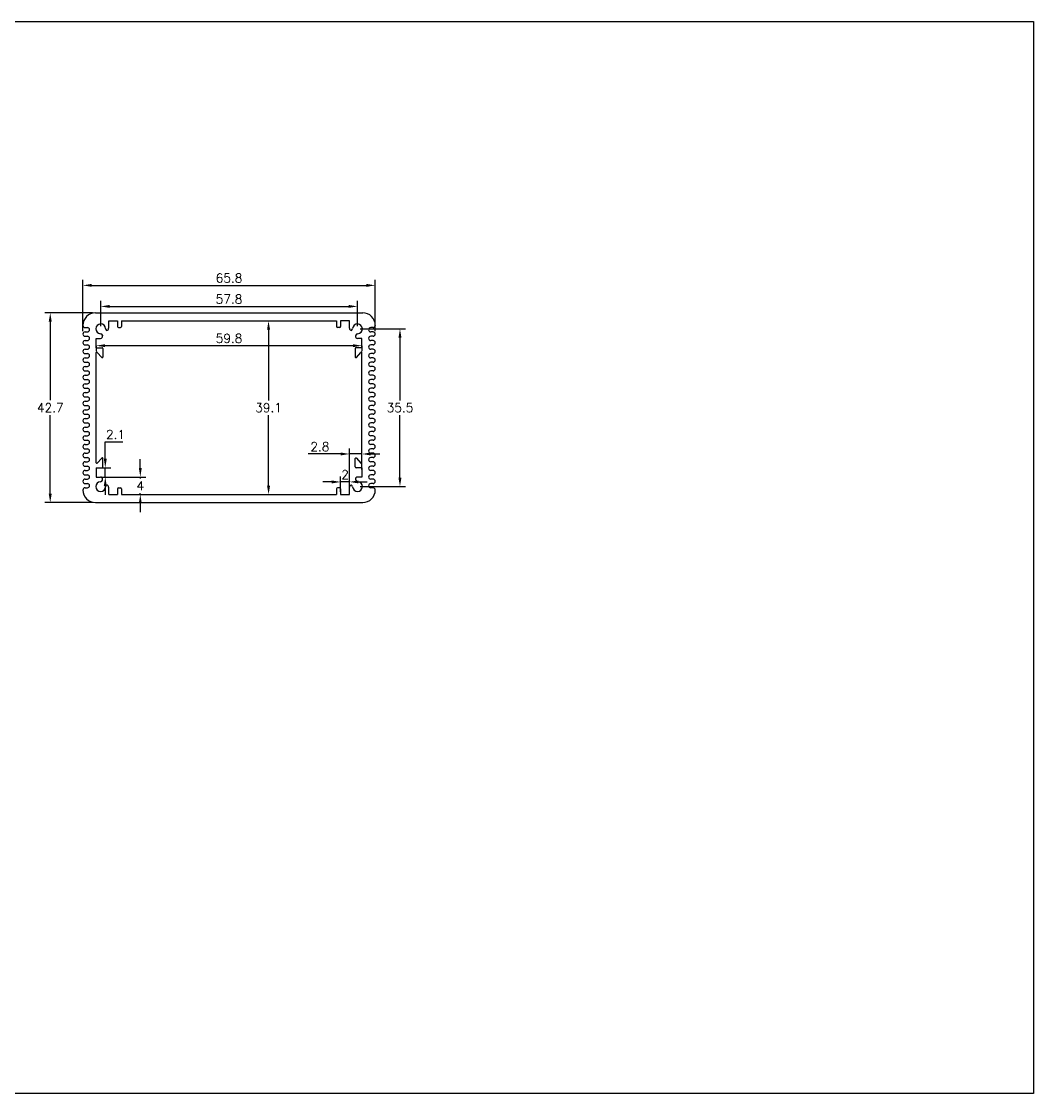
# Model space of a CAD drawing. Header units: millimetres. Extents: x -77 to 296, y -108 to 134.
# Drawn here: x 68.2 to 296, y -107.5 to 133.8 of the extents above; entities that cross this region are included whole.
import ezdxf

# ---------------------------------------------------------------- set-up
doc = ezdxf.new("R2010")
doc.units = ezdxf.units.MM
doc.styles.get("Standard").update_dxf_attribs({"font": 'txt.shx', "height": 2})
doc.dimstyles.new('ISO-25', dxfattribs={"dimtxt": 2.5, "dimasz": 2, "dimexe": 1.25, "dimexo": 0.625, "dimtad": 1, "dimtih": 1, "dimtoh": 1, "dimdec": 1, "dimdsep": 46, "dimtxsty": 'Standard', "dimcen": 2.5, "dimadec": 0, "dimazin": 0, "dimtfac": 1, "dimtdec": 1, "dimtmove": 0, "dimatfit": 3, "dimfxl": 1, "dimarcsym": 0})

# ---------------------------------------------------------------- blocks, each defined once
blk = doc.blocks.new('*D11')
at = {"color": 0, "lineweight": -2, "transparency": 16777216}
for p, q in [((82.02, 64.05), (82.02, 75.64)), ((147.82, 64.05), (147.82, 75.64)), ((84.02, 74.39), (145.82, 74.39))]:
    blk.add_line(p, q, dxfattribs=at)
at = {"color": 0, "transparency": 16777216}
for points in [[(84.02, 74.72), (84.02, 74.05), (82.02, 74.39)], [(145.82, 74.72), (145.82, 74.05), (147.82, 74.39)]]:
    blk.add_solid(points, dxfattribs=at)
at = {"layer": 'Defpoints', "color": 0, "transparency": 16777216}
for p in [(147.82, 74.39), (82.02, 63.42), (147.82, 63.42)]:
    blk.add_point(p, dxfattribs=at)
at = {"color": 0, "transparency": 16777216, "insert": (114.92, 76.03), "char_height": 2, "attachment_point": 5}
blk.add_mtext('65.8', dxfattribs=at)
blk = doc.blocks.new('*D12')
at = {"color": 0, "lineweight": -2, "transparency": 16777216}
for p, q in [((86.02, 65.22), (86.02, 70.9)), ((143.82, 65.22), (143.82, 70.9)), ((88.02, 69.65), (141.82, 69.65))]:
    blk.add_line(p, q, dxfattribs=at)
at = {"color": 0, "transparency": 16777216}
for points in [[(88.02, 69.98), (88.02, 69.32), (86.02, 69.65)], [(141.82, 69.98), (141.82, 69.32), (143.82, 69.65)]]:
    blk.add_solid(points, dxfattribs=at)
at = {"layer": 'Defpoints', "color": 0, "transparency": 16777216}
for p in [(143.82, 69.65), (86.02, 64.6), (143.82, 64.6)]:
    blk.add_point(p, dxfattribs=at)
at = {"color": 0, "transparency": 16777216, "insert": (114.92, 71.3), "char_height": 2, "attachment_point": 5}
blk.add_mtext('57.8', dxfattribs=at)
blk = doc.blocks.new('*D13')
at = {"color": 0, "lineweight": -2, "transparency": 16777216}
for p, q in [((84.19, 68.2), (73.42, 68.2)), ((74.67, 66.2), (74.67, 48.51)), ((74.67, 27.5), (74.67, 45.18)), ((84.19, 25.5), (73.42, 25.5))]:
    blk.add_line(p, q, dxfattribs=at)
at = {"color": 0, "transparency": 16777216}
for points in [[(74.33, 66.2), (75, 66.2), (74.67, 68.2)], [(74.33, 27.5), (75, 27.5), (74.67, 25.5)]]:
    blk.add_solid(points, dxfattribs=at)
at = {"layer": 'Defpoints', "color": 0, "transparency": 16777216}
for p in [(74.67, 68.2), (84.82, 68.2), (84.82, 25.5)]:
    blk.add_point(p, dxfattribs=at)
at = {"color": 0, "transparency": 16777216, "insert": (74.67, 46.85), "char_height": 2, "attachment_point": 5}
blk.add_mtext('42.7', dxfattribs=at)
blk = doc.blocks.new('*D14')
at = {"color": 0, "lineweight": -2, "transparency": 16777216}
for p, q in [((144.44, 64.6), (154.63, 64.6)), ((153.38, 62.6), (153.38, 48.49)), ((153.38, 31.1), (153.38, 45.2)), ((144.44, 29.1), (154.63, 29.1))]:
    blk.add_line(p, q, dxfattribs=at)
at = {"color": 0, "transparency": 16777216}
for points in [[(153.04, 62.6), (153.71, 62.6), (153.38, 64.6)], [(153.04, 31.1), (153.71, 31.1), (153.38, 29.1)]]:
    blk.add_solid(points, dxfattribs=at)
at = {"layer": 'Defpoints', "color": 0, "transparency": 16777216}
for p in [(143.82, 64.6), (143.82, 29.1), (153.38, 29.1)]:
    blk.add_point(p, dxfattribs=at)
at = {"color": 0, "transparency": 16777216, "insert": (153.38, 46.85), "char_height": 2, "attachment_point": 5}
blk.add_mtext('35.5', dxfattribs=at)
blk = doc.blocks.new('*D15')
at = {"color": 0, "lineweight": -2, "transparency": 16777216}
for p, q in [((87.05, 35.35), (87.05, 39.17)), ((87.05, 39.17), (91.04, 39.17)), ((86.29, 33.35), (88.3, 33.35)), ((87.05, 31.25), (87.05, 33.35)), ((86.12, 31.25), (88.3, 31.25)), ((87.05, 29.25), (87.05, 27.25))]:
    blk.add_line(p, q, dxfattribs=at)
at = {"color": 0, "transparency": 16777216}
for points in [[(86.72, 35.35), (87.39, 35.35), (87.05, 33.35)], [(86.72, 29.25), (87.39, 29.25), (87.05, 31.25)]]:
    blk.add_solid(points, dxfattribs=at)
at = {"layer": 'Defpoints', "color": 0, "transparency": 16777216}
for p in [(85.67, 33.35), (85.49, 31.25), (87.05, 31.25)]:
    blk.add_point(p, dxfattribs=at)
at = {"color": 0, "transparency": 16777216, "insert": (89.36, 40.81), "char_height": 2, "attachment_point": 5}
blk.add_mtext('2.1', dxfattribs=at)
blk = doc.blocks.new('*D16')
at = {"color": 0, "lineweight": -2, "transparency": 16777216}
for p, q in [((94.94, 33.25), (94.94, 35.25)), ((86.12, 31.25), (96.19, 31.25)), ((94.94, 31.25), (94.94, 30.93)), ((91.34, 27.3), (96.19, 27.3)), ((94.94, 27.3), (94.94, 27.61)), ((94.94, 25.3), (94.94, 23.3))]:
    blk.add_line(p, q, dxfattribs=at)
at = {"color": 0, "transparency": 16777216}
for points in [[(94.61, 33.25), (95.27, 33.25), (94.94, 31.25)], [(94.61, 25.3), (95.27, 25.3), (94.94, 27.3)]]:
    blk.add_solid(points, dxfattribs=at)
at = {"layer": 'Defpoints', "color": 0, "transparency": 16777216}
for p in [(85.49, 31.25), (90.72, 27.3), (94.94, 27.3)]:
    blk.add_point(p, dxfattribs=at)
at = {"color": 0, "transparency": 16777216, "insert": (94.94, 29.27), "char_height": 2, "attachment_point": 5}
blk.add_mtext('4', dxfattribs=at)
blk = doc.blocks.new('*D17')
at = {"color": 0, "lineweight": -2, "transparency": 16777216}
for p, q in [((140.02, 27.92), (140.02, 31.39)), ((142.02, 27.92), (142.02, 31.39)), ((138.02, 30.14), (136.02, 30.14)), ((142.02, 30.14), (140.02, 30.14)), ((144.02, 30.14), (146.02, 30.14))]:
    blk.add_line(p, q, dxfattribs=at)
at = {"color": 0, "transparency": 16777216}
for points in [[(138.02, 30.48), (138.02, 29.81), (140.02, 30.14)], [(144.02, 30.48), (144.02, 29.81), (142.02, 30.14)]]:
    blk.add_solid(points, dxfattribs=at)
at = {"layer": 'Defpoints', "color": 0, "transparency": 16777216}
for p in [(140.02, 30.14), (140.02, 27.3), (142.02, 27.3)]:
    blk.add_point(p, dxfattribs=at)
at = {"color": 0, "transparency": 16777216, "insert": (141.02, 31.79), "char_height": 2, "attachment_point": 5}
blk.add_mtext('2', dxfattribs=at)
blk = doc.blocks.new('*D18')
at = {"color": 0, "lineweight": -2, "transparency": 16777216}
for p, q in [((140.02, 36.43), (132.72, 36.43)), ((142.02, 27.92), (142.02, 37.68)), ((144.82, 36.43), (142.02, 36.43)), ((144.82, 32.92), (144.82, 37.68)), ((146.82, 36.43), (148.82, 36.43))]:
    blk.add_line(p, q, dxfattribs=at)
at = {"color": 0, "transparency": 16777216}
for points in [[(140.02, 36.77), (140.02, 36.1), (142.02, 36.43)], [(146.82, 36.77), (146.82, 36.1), (144.82, 36.43)]]:
    blk.add_solid(points, dxfattribs=at)
at = {"layer": 'Defpoints', "color": 0, "transparency": 16777216}
for p in [(144.82, 36.43), (144.82, 32.3), (142.02, 27.3)]:
    blk.add_point(p, dxfattribs=at)
at = {"color": 0, "transparency": 16777216, "insert": (135.37, 38.08), "char_height": 2, "attachment_point": 5}
blk.add_mtext('2.8', dxfattribs=at)
blk = doc.blocks.new('*D19')
at = {"color": 0, "lineweight": -2, "transparency": 16777216}
for p, q in [((85.02, 60.77), (85.02, 59.56)), ((142.82, 60.81), (87.02, 60.81)), ((144.82, 60.77), (144.82, 59.56))]:
    blk.add_line(p, q, dxfattribs=at)
at = {"color": 0, "transparency": 16777216}
for points in [[(87.02, 61.14), (87.02, 60.48), (85.02, 60.81)], [(142.82, 61.14), (142.82, 60.48), (144.82, 60.81)]]:
    blk.add_solid(points, dxfattribs=at)
at = {"layer": 'Defpoints', "color": 0, "transparency": 16777216}
for p in [(85.02, 61.4), (85.02, 60.81), (144.82, 61.4)]:
    blk.add_point(p, dxfattribs=at)
at = {"color": 0, "transparency": 16777216, "insert": (114.92, 62.46), "char_height": 2, "attachment_point": 5}
blk.add_mtext('59.8', dxfattribs=at)
blk = doc.blocks.new('*D20')
at = {"color": 0, "lineweight": -2, "transparency": 16777216}
for p, q in [((115.54, 66.4), (125.05, 66.4)), ((123.8, 64.4), (123.8, 48.49)), ((123.8, 29.3), (123.8, 45.2)), ((115.54, 27.3), (125.05, 27.3))]:
    blk.add_line(p, q, dxfattribs=at)
at = {"color": 0, "transparency": 16777216}
for points in [[(123.47, 64.4), (124.14, 64.4), (123.8, 66.4)], [(123.47, 29.3), (124.14, 29.3), (123.8, 27.3)]]:
    blk.add_solid(points, dxfattribs=at)
at = {"layer": 'Defpoints', "color": 0, "transparency": 16777216}
for p in [(114.92, 66.4), (114.92, 27.3), (123.8, 27.3)]:
    blk.add_point(p, dxfattribs=at)
at = {"color": 0, "transparency": 16777216, "insert": (123.8, 46.85), "char_height": 2, "attachment_point": 5}
blk.add_mtext('39.1', dxfattribs=at)

msp = doc.modelspace()

# ---------------------------------------------------------------- linework, layer by layer
for p, q in [((84.82, 68.2), (145.02, 68.2)), ((82.02, 65.4), (82.02, 65.37)), ((87.82, 66.4), (89.82, 66.4)), ((87.82, 64.73), (87.82, 66.4)), ((89.82, 66.4), (89.82, 65.1)), ((90.72, 66.4), (139.12, 66.4)), ((90.72, 66.4), (90.72, 65.1)), ((139.12, 66.4), (139.12, 65.1)), ((142.02, 66.4), (140.02, 66.4)), ((140.02, 66.4), (140.02, 65.1)), ((142.02, 64.73), (142.02, 66.4)), ((147.82, 65.4), (147.82, 65.37)), ((82.52, 64.87), (83.04, 64.87)), ((82.52, 63.92), (83.04, 63.92)), ((82.52, 62.92), (83.04, 62.92)), ((83.52, 64.4), (83.52, 64.4)), ((86.41, 63.15), (86.43, 63.04)), ((90.02, 64.9), (90.52, 64.9)), ((139.82, 64.9), (139.32, 64.9)), ((143.43, 63.15), (143.4, 63.04)), ((146.32, 64.4), (146.32, 64.4)), ((147.32, 64.87), (146.79, 64.87)), ((147.32, 63.92), (146.79, 63.92)), ((147.32, 62.92), (146.79, 62.92)), ((82.52, 61.97), (83.04, 61.97)), ((82.52, 60.97), (83.04, 60.97)), ((83.52, 62.45), (83.52, 62.45)), ((83.52, 60.5), (83.52, 60.5)), ((85.02, 62.45), (85.97, 62.45)), ((85.02, 60.35), (85.02, 62.45)), ((85.02, 60.35), (86.32, 60.35)), ((144.82, 60.35), (143.52, 60.35)), ((144.82, 62.45), (143.86, 62.45)), ((144.82, 60.35), (144.82, 62.45)), ((146.32, 62.45), (146.32, 62.45)), ((146.32, 60.5), (146.32, 60.5)), ((147.32, 61.97), (146.79, 61.97)), ((147.32, 60.97), (146.79, 60.97)), ((82.52, 60.02), (83.04, 60.02)), ((82.52, 59.02), (83.04, 59.02)), ((82.52, 58.07), (83.04, 58.07)), ((83.52, 58.55), (83.52, 58.55)), ((85.02, 34.45), (85.02, 59.25)), ((85.12, 59.35), (85.17, 59.35)), ((86.26, 58.18), (85.25, 59.31)), ((86.42, 58.15), (86.33, 58.15)), ((86.52, 60.15), (86.52, 58.25)), ((143.32, 60.15), (143.32, 58.25)), ((143.42, 58.15), (143.5, 58.15)), ((143.57, 58.18), (144.59, 59.31)), ((144.72, 59.35), (144.66, 59.35)), ((144.82, 34.45), (144.82, 59.25)), ((146.32, 58.55), (146.32, 58.55)), ((147.32, 60.02), (146.79, 60.02)), ((147.32, 59.02), (146.79, 59.02)), ((147.32, 58.07), (146.79, 58.07)), ((82.52, 57.07), (83.04, 57.07)), ((82.52, 56.12), (83.04, 56.12)), ((83.52, 56.6), (83.52, 56.6)), ((146.32, 56.6), (146.32, 56.6)), ((147.32, 57.07), (146.79, 57.07)), ((147.32, 56.12), (146.79, 56.12)), ((82.52, 55.12), (83.04, 55.12)), ((82.52, 54.17), (83.04, 54.17)), ((82.52, 53.17), (83.04, 53.17)), ((83.52, 54.65), (83.52, 54.65)), ((146.32, 54.65), (146.32, 54.65)), ((147.32, 55.12), (146.79, 55.12)), ((147.32, 54.17), (146.79, 54.17)), ((147.32, 53.17), (146.79, 53.17)), ((82.52, 52.22), (83.04, 52.22)), ((82.52, 51.22), (83.04, 51.22)), ((83.52, 52.7), (83.52, 52.7)), ((83.52, 50.75), (83.52, 50.75)), ((146.32, 52.7), (146.32, 52.7)), ((146.32, 50.75), (146.32, 50.75)), ((147.32, 52.22), (146.79, 52.22)), ((147.32, 51.22), (146.79, 51.22)), ((82.52, 50.27), (83.04, 50.27)), ((82.52, 49.27), (83.04, 49.27)), ((82.52, 48.32), (83.04, 48.32)), ((83.52, 48.8), (83.52, 48.8)), ((146.32, 48.8), (146.32, 48.8)), ((147.32, 50.27), (146.79, 50.27)), ((147.32, 49.27), (146.79, 49.27)), ((147.32, 48.32), (146.79, 48.32)), ((82.52, 47.32), (83.04, 47.32)), ((82.52, 46.37), (83.04, 46.37)), ((83.52, 46.85), (83.52, 46.85)), ((146.32, 46.85), (146.32, 46.85)), ((147.32, 47.32), (146.79, 47.32)), ((147.32, 46.37), (146.79, 46.37)), ((82.52, 45.37), (83.04, 45.37)), ((82.52, 44.42), (83.04, 44.42)), ((83.52, 44.9), (83.52, 44.9)), ((146.32, 44.9), (146.32, 44.9)), ((147.32, 45.37), (146.79, 45.37)), ((147.32, 44.42), (146.79, 44.42)), ((82.52, 43.42), (83.04, 43.42)), ((82.52, 42.47), (83.04, 42.47)), ((82.52, 41.47), (83.04, 41.47)), ((83.52, 42.95), (83.52, 42.95)), ((146.32, 42.95), (146.32, 42.95)), ((147.32, 43.42), (146.79, 43.42)), ((147.32, 42.47), (146.79, 42.47)), ((147.32, 41.47), (146.79, 41.47)), ((82.52, 40.52), (83.04, 40.52)), ((82.52, 39.52), (83.04, 39.52)), ((83.52, 41), (83.52, 41)), ((83.52, 39.05), (83.52, 39.05)), ((146.32, 41), (146.32, 41)), ((146.32, 39.05), (146.32, 39.05)), ((147.32, 40.52), (146.79, 40.52)), ((147.32, 39.52), (146.79, 39.52)), ((82.52, 38.57), (83.04, 38.57)), ((82.52, 37.57), (83.04, 37.57)), ((82.52, 36.62), (83.04, 36.62)), ((83.52, 37.1), (83.52, 37.1)), ((146.32, 37.1), (146.32, 37.1)), ((147.32, 38.57), (146.79, 38.57)), ((147.32, 37.57), (146.79, 37.57)), ((147.32, 36.62), (146.79, 36.62)), ((82.52, 35.62), (83.04, 35.62)), ((82.52, 34.67), (83.04, 34.67)), ((83.52, 35.15), (83.52, 35.15)), ((85.12, 34.35), (85.17, 34.35)), ((86.26, 35.51), (85.25, 34.38)), ((86.42, 35.55), (86.33, 35.55)), ((86.52, 33.55), (86.52, 35.45)), ((143.32, 33.55), (143.32, 35.45)), ((143.42, 35.55), (143.5, 35.55)), ((143.57, 35.51), (144.59, 34.38)), ((144.72, 34.35), (144.66, 34.35)), ((146.32, 35.15), (146.32, 35.15)), ((147.32, 35.62), (146.79, 35.62)), ((147.32, 34.67), (146.79, 34.67)), ((82.52, 33.67), (83.04, 33.67)), ((82.52, 32.72), (83.04, 32.72)), ((82.52, 31.72), (83.04, 31.72)), ((83.52, 33.2), (83.52, 33.2)), ((85.02, 33.35), (86.32, 33.35)), ((85.02, 33.35), (85.02, 31.25)), ((144.82, 33.35), (143.52, 33.35)), ((144.82, 33.35), (144.82, 31.25)), ((146.32, 33.2), (146.32, 33.2)), ((147.32, 33.67), (146.79, 33.67)), ((147.32, 32.72), (146.79, 32.72)), ((147.32, 31.72), (146.79, 31.72)), ((82.52, 30.77), (83.04, 30.77)), ((82.52, 29.77), (83.04, 29.77)), ((83.52, 31.25), (83.52, 31.25)), ((83.52, 29.3), (83.52, 29.3)), ((85.02, 31.25), (85.97, 31.25)), ((86.41, 30.55), (86.43, 30.65)), ((87.82, 27.3), (87.82, 28.96)), ((142.02, 27.3), (142.02, 28.96)), ((143.43, 30.55), (143.4, 30.65)), ((144.82, 31.25), (143.86, 31.25)), ((146.32, 31.25), (146.32, 31.25)), ((146.32, 29.3), (146.32, 29.3)), ((147.32, 30.77), (146.79, 30.77)), ((147.32, 29.77), (146.79, 29.77)), ((82.02, 28.32), (82.02, 28.3)), ((82.52, 28.82), (83.04, 28.82)), ((87.82, 27.3), (89.82, 27.3)), ((89.82, 28.6), (89.82, 27.3)), ((90.02, 28.8), (90.52, 28.8)), ((90.72, 28.6), (90.72, 27.3)), ((90.72, 27.3), (139.12, 27.3)), ((139.12, 28.6), (139.12, 27.3)), ((139.82, 28.8), (139.32, 28.8)), ((140.02, 28.6), (140.02, 27.3)), ((140.02, 27.3), (142.02, 27.3)), ((147.32, 28.82), (146.79, 28.82)), ((147.82, 28.32), (147.82, 28.3)), ((84.82, 25.5), (145.02, 25.5))]:
    msp.add_line(p, q)
at = {"color": 2}
for p, q in [((82.02, 63.42), (82.02, 63.42)), ((147.82, 63.42), (147.82, 63.42)), ((82.02, 61.47), (82.02, 61.47)), ((147.82, 61.47), (147.82, 61.47)), ((82.02, 59.52), (82.02, 59.52)), ((147.82, 59.52), (147.82, 59.52)), ((82.02, 57.57), (82.02, 57.57)), ((82.02, 55.62), (82.02, 55.62)), ((147.82, 57.57), (147.82, 57.57)), ((147.82, 55.62), (147.82, 55.62)), ((82.02, 53.67), (82.02, 53.67)), ((147.82, 53.67), (147.82, 53.67)), ((82.02, 51.72), (82.02, 51.72)), ((147.82, 51.72), (147.82, 51.72)), ((82.02, 49.77), (82.02, 49.77)), ((147.82, 49.77), (147.82, 49.77)), ((82.02, 47.82), (82.02, 47.82)), ((82.02, 45.87), (82.02, 45.87)), ((147.82, 47.82), (147.82, 47.82)), ((147.82, 45.87), (147.82, 45.87)), ((82.02, 43.92), (82.02, 43.92)), ((147.82, 43.92), (147.82, 43.92)), ((82.02, 41.97), (82.02, 41.97)), ((147.82, 41.97), (147.82, 41.97)), ((82.02, 40.02), (82.02, 40.02)), ((147.82, 40.02), (147.82, 40.02)), ((82.02, 38.07), (82.02, 38.07)), ((147.82, 38.07), (147.82, 38.07)), ((82.02, 36.12), (82.02, 36.12)), ((82.02, 34.17), (82.02, 34.17)), ((147.82, 36.12), (147.82, 36.12)), ((147.82, 34.17), (147.82, 34.17)), ((82.02, 32.22), (82.02, 32.22)), ((147.82, 32.22), (147.82, 32.22)), ((82.02, 30.27), (82.02, 30.27)), ((147.82, 30.27), (147.82, 30.27))]:
    msp.add_line(p, q, dxfattribs=at)
msp.add_lwpolyline([(-77.48, 133.79), (295.98, 133.79), (295.98, -107.53), (-77.48, -107.53)], close=True)
for centre, radius, start, end in [((84.82, 65.4), 2.8, 90, 180), ((145.02, 65.4), 2.8, 0, 90), ((145.02, 65.4), 2.8, 0, 90), ((82.52, 65.37), 0.5, 180, 270), ((86.02, 64.6), 1.1, 2.553, 267.447), ((143.82, 64.6), 1.1, 272.553, 177.447), ((147.32, 65.37), 0.5, 270, 360), ((82.52, 63.42), 0.5, 90, 180), ((82.52, 63.42), 0.5, 180, 270), ((83.04, 64.4), 0.475, 360, 90), ((83.04, 64.4), 0.475, 270, 360), ((83.04, 62.45), 0.475, 0, 90), ((85.95, 63.02), 0.475, 15, 87.447), ((85.97, 62.92), 0.475, 270, 15), ((87.59, 64.67), 0.475, 182.553, 239.2918), ((87.34, 64.73), 0.475, 270.7082, 0), ((90.02, 65.1), 0.2, 180, 270), ((90.52, 65.1), 0.2, 270, 0), ((139.32, 65.1), 0.2, 180, 270), ((139.82, 65.1), 0.2, 270, 0), ((142.49, 64.73), 0.475, 180, 269.2918), ((142.24, 64.67), 0.475, 300.7082, 357.447), ((143.86, 62.92), 0.475, 165, 270), ((143.89, 63.02), 0.475, 92.553, 165), ((146.79, 64.4), 0.475, 90, 180), ((146.79, 64.4), 0.475, 180, 270), ((146.79, 62.45), 0.475, 90, 180), ((147.32, 63.42), 0.5, 0, 90), ((147.32, 63.42), 0.5, 270, 0), ((82.52, 61.47), 0.5, 90, 180), ((82.52, 61.47), 0.5, 180, 270), ((83.04, 62.45), 0.475, 270, 360), ((83.04, 60.5), 0.475, 0, 90), ((83.04, 60.5), 0.475, 270, 0), ((86.32, 60.15), 0.2, 0, 90), ((143.52, 60.15), 0.2, 90, 180), ((146.79, 62.45), 0.475, 180, 270), ((146.79, 60.5), 0.475, 90, 180), ((146.79, 60.5), 0.475, 180, 270), ((147.32, 61.47), 0.5, 0, 90), ((147.32, 61.47), 0.5, 270, 0), ((82.52, 59.52), 0.5, 90, 180), ((82.52, 59.52), 0.5, 180, 270), ((82.52, 57.57), 0.5, 90, 180), ((83.04, 58.55), 0.475, 0, 90), ((83.04, 58.55), 0.475, 270, 0), ((85.12, 59.25), 0.1, 90, 180), ((85.17, 59.25), 0.1, 41.7274, 90), ((86.33, 58.25), 0.1, 221.7274, 270), ((86.42, 58.25), 0.1, 270, 0), ((143.42, 58.25), 0.1, 180, 270), ((143.5, 58.25), 0.1, 270, 318.2726), ((144.66, 59.25), 0.1, 90, 138.2726), ((144.72, 59.25), 0.1, 360, 90), ((146.79, 58.55), 0.475, 90, 180), ((146.79, 58.55), 0.475, 180, 270), ((147.32, 59.52), 0.5, 0, 90), ((147.32, 59.52), 0.5, 270, 0), ((147.32, 57.57), 0.5, 0, 90), ((82.52, 57.57), 0.5, 180, 270), ((82.52, 55.62), 0.5, 90, 180), ((82.52, 55.62), 0.5, 180, 270), ((83.04, 56.6), 0.475, 360, 90), ((83.04, 56.6), 0.475, 270, 360), ((146.79, 56.6), 0.475, 90, 180), ((146.79, 56.6), 0.475, 180, 270), ((147.32, 57.57), 0.5, 270, 0), ((147.32, 55.62), 0.5, 0, 90), ((147.32, 55.62), 0.5, 270, 0), ((82.52, 53.67), 0.5, 90, 180), ((82.52, 53.67), 0.5, 180, 270), ((83.04, 54.65), 0.475, 0, 90), ((83.04, 54.65), 0.475, 270, 360), ((83.04, 52.7), 0.475, 0, 90), ((146.79, 54.65), 0.475, 90, 180), ((146.79, 54.65), 0.475, 180, 270), ((146.79, 52.7), 0.475, 90, 180), ((147.32, 53.67), 0.5, 0, 90), ((147.32, 53.67), 0.5, 270, 0), ((82.52, 51.72), 0.5, 90, 180), ((82.52, 51.72), 0.5, 180, 270), ((83.04, 52.7), 0.475, 270, 0), ((83.04, 50.75), 0.475, 0, 90), ((83.04, 50.75), 0.475, 270, 360), ((146.79, 52.7), 0.475, 180, 270), ((146.79, 50.75), 0.475, 90, 180), ((146.79, 50.75), 0.475, 180, 270), ((147.32, 51.72), 0.5, 0, 90), ((147.32, 51.72), 0.5, 270, 0), ((82.52, 49.77), 0.5, 90, 180), ((82.52, 49.77), 0.5, 180, 270), ((82.52, 47.82), 0.5, 90, 180), ((83.04, 48.8), 0.475, 0, 90), ((83.04, 48.8), 0.475, 270, 360), ((146.79, 48.8), 0.475, 90, 180), ((146.79, 48.8), 0.475, 180, 270), ((147.32, 49.77), 0.5, 0, 90), ((147.32, 49.77), 0.5, 270, 0), ((147.32, 47.82), 0.5, 0, 90), ((82.52, 47.82), 0.5, 180, 270), ((82.52, 45.87), 0.5, 90, 180), ((82.52, 45.87), 0.5, 180, 270), ((83.04, 46.85), 0.475, 0, 90), ((83.04, 46.85), 0.475, 270, 360), ((146.79, 46.85), 0.475, 90, 180), ((146.79, 46.85), 0.475, 180, 270), ((147.32, 47.82), 0.5, 270, 0), ((147.32, 45.87), 0.5, 0, 90), ((147.32, 45.87), 0.5, 270, 0), ((82.52, 43.92), 0.5, 90, 180), ((82.52, 43.92), 0.5, 180, 270), ((83.04, 44.9), 0.475, 360, 90), ((83.04, 44.9), 0.475, 270, 360), ((146.79, 44.9), 0.475, 90, 180), ((146.79, 44.9), 0.475, 180, 270), ((147.32, 43.92), 0.5, 0, 90), ((147.32, 43.92), 0.5, 270, 0), ((82.52, 41.97), 0.5, 90, 180), ((82.52, 41.97), 0.5, 180, 270), ((83.04, 42.95), 0.475, 0, 90), ((83.04, 42.95), 0.475, 270, 360), ((83.04, 41), 0.475, 0, 90), ((146.79, 42.95), 0.475, 90, 180), ((146.79, 42.95), 0.475, 180, 270), ((146.79, 41), 0.475, 90, 180), ((147.32, 41.97), 0.5, 0, 90), ((147.32, 41.97), 0.5, 270, 0), ((82.52, 40.02), 0.5, 90, 180), ((82.52, 40.02), 0.5, 180, 270), ((83.04, 41), 0.475, 270, 0), ((83.04, 39.05), 0.475, 0, 90), ((83.04, 39.05), 0.475, 270, 0), ((146.79, 41), 0.475, 180, 270), ((146.79, 39.05), 0.475, 90, 180), ((146.79, 39.05), 0.475, 180, 270), ((147.32, 40.02), 0.5, 0, 90), ((147.32, 40.02), 0.5, 270, 0), ((82.52, 38.07), 0.5, 90, 180), ((82.52, 38.07), 0.5, 180, 270), ((82.52, 36.12), 0.5, 90, 180), ((83.04, 37.1), 0.475, 360, 90), ((83.04, 37.1), 0.475, 270, 360), ((146.79, 37.1), 0.475, 90, 180), ((146.79, 37.1), 0.475, 180, 270), ((147.32, 38.07), 0.5, 0, 90), ((147.32, 38.07), 0.5, 270, 0), ((147.32, 36.12), 0.5, 0, 90), ((82.52, 36.12), 0.5, 180, 270), ((82.52, 34.17), 0.5, 90, 180), ((82.52, 34.17), 0.5, 180, 270), ((83.04, 35.15), 0.475, 0, 90), ((83.04, 35.15), 0.475, 270, 360), ((85.12, 34.45), 0.1, 180, 270), ((85.17, 34.45), 0.1, 270, 318.2726), ((86.33, 35.45), 0.1, 90, 138.2726), ((86.42, 35.45), 0.1, 360, 90), ((143.42, 35.45), 0.1, 90, 180), ((143.5, 35.45), 0.1, 41.7274, 90), ((144.66, 34.45), 0.1, 221.7274, 270), ((144.72, 34.45), 0.1, 270, 0), ((146.79, 35.15), 0.475, 90, 180), ((146.79, 35.15), 0.475, 180, 270), ((147.32, 36.12), 0.5, 270, 0), ((147.32, 34.17), 0.5, 0, 90), ((147.32, 34.17), 0.5, 270, 0), ((82.52, 32.22), 0.5, 90, 180), ((82.52, 32.22), 0.5, 180, 270), ((83.04, 33.2), 0.475, 0, 90), ((83.04, 33.2), 0.475, 270, 360), ((83.04, 31.25), 0.475, 0, 90), ((86.32, 33.55), 0.2, 270, 0), ((143.52, 33.55), 0.2, 180, 270), ((146.79, 33.2), 0.475, 90, 180), ((146.79, 33.2), 0.475, 180, 270), ((146.79, 31.25), 0.475, 90, 180), ((147.32, 32.22), 0.5, 0, 90), ((147.32, 32.22), 0.5, 270, 0), ((82.52, 30.27), 0.5, 90, 180), ((82.52, 30.27), 0.5, 180, 270), ((83.04, 31.25), 0.475, 270, 360), ((83.04, 29.3), 0.475, 0, 90), ((83.04, 29.3), 0.475, 270, 360), ((86.02, 29.1), 1.1, 92.553, 357.447), ((85.97, 30.77), 0.475, 345, 90), ((85.95, 30.67), 0.475, 272.553, 345), ((87.59, 29.03), 0.475, 120.7082, 177.447), ((87.34, 28.96), 0.475, 0, 89.2918), ((142.49, 28.96), 0.475, 90.7082, 180), ((142.24, 29.03), 0.475, 2.553, 59.2918), ((143.82, 29.1), 1.1, 182.553, 87.447), ((143.86, 30.77), 0.475, 90, 195), ((143.89, 30.67), 0.475, 195, 267.447), ((146.79, 31.25), 0.475, 180, 270), ((146.79, 29.3), 0.475, 90, 180), ((146.79, 29.3), 0.475, 180, 270), ((147.32, 30.27), 0.5, 0, 90), ((147.32, 30.27), 0.5, 270, 360), ((82.52, 28.32), 0.5, 90, 180), ((84.82, 28.3), 2.8, 180, 270), ((90.02, 28.6), 0.2, 90, 180), ((90.52, 28.6), 0.2, 0, 90), ((139.32, 28.6), 0.2, 90, 180), ((139.82, 28.6), 0.2, 360, 90), ((145.02, 28.3), 2.8, 270, 360), ((147.32, 28.32), 0.5, 0, 90)]:
    msp.add_arc(centre, radius, start, end)

# ---------------------------------------------------------------- dimensions: what is measured, and where the dimension line sits
for base, p1, p2, picture, middle in [((147.82, 74.39), (82.02, 63.42), (147.82, 63.42), '*D11', (114.92, 74.39)), ((85.02, 60.81), (144.82, 61.4), (85.02, 61.4), '*D19', (114.92, 60.81)), ((144.82, 36.43), (142.02, 27.3), (144.82, 32.3), '*D18', (135.37, 36.43)), ((140.02, 30.14), (142.02, 27.3), (140.02, 27.3), '*D17', (141.02, 30.14))]:
    dim = msp.add_linear_dim(base=base, p1=p1, p2=p2, dimstyle='ISO-25')
    dim.commit()
    dim.dimension.update_dxf_attribs({"geometry": picture, "text_midpoint": middle, "dimtype": 160})
dim = msp.add_linear_dim(base=(143.82, 69.65), p1=(86.02, 64.6), p2=(143.82, 64.6), dimstyle='ISO-25')
dim.commit()
dim.dimension.update_dxf_attribs({"geometry": '*D12', "text_midpoint": (114.92, 71.3)})
for base, p1, p2, picture, middle in [((74.67, 68.2), (84.82, 25.5), (84.82, 68.2), '*D13', (74.67, 46.85)), ((123.8, 27.3), (114.92, 66.4), (114.92, 27.3), '*D20', (123.8, 46.85)), ((153.38, 29.1), (143.82, 64.6), (143.82, 29.1), '*D14', (153.38, 46.85)), ((94.93970565, 27.29656603), (85.49492648, 31.24656603), (90.71639713, 27.29656603), '*D16', (94.93970565, 29.27156603))]:
    dim = msp.add_linear_dim(base=base, p1=p1, p2=p2, angle=90, dimstyle='ISO-25')
    dim.commit()
    dim.dimension.update_dxf_attribs({"geometry": picture, "text_midpoint": middle})
dim = msp.add_linear_dim(base=(87.05, 31.25), p1=(85.67, 33.35), p2=(85.49, 31.25), angle=90, dimstyle='ISO-25')
dim.commit()
dim.dimension.update_dxf_attribs({"geometry": '*D15', "text_midpoint": (89.36, 39.17), "dimtype": 160})

doc.saveas('drawing.dxf')
